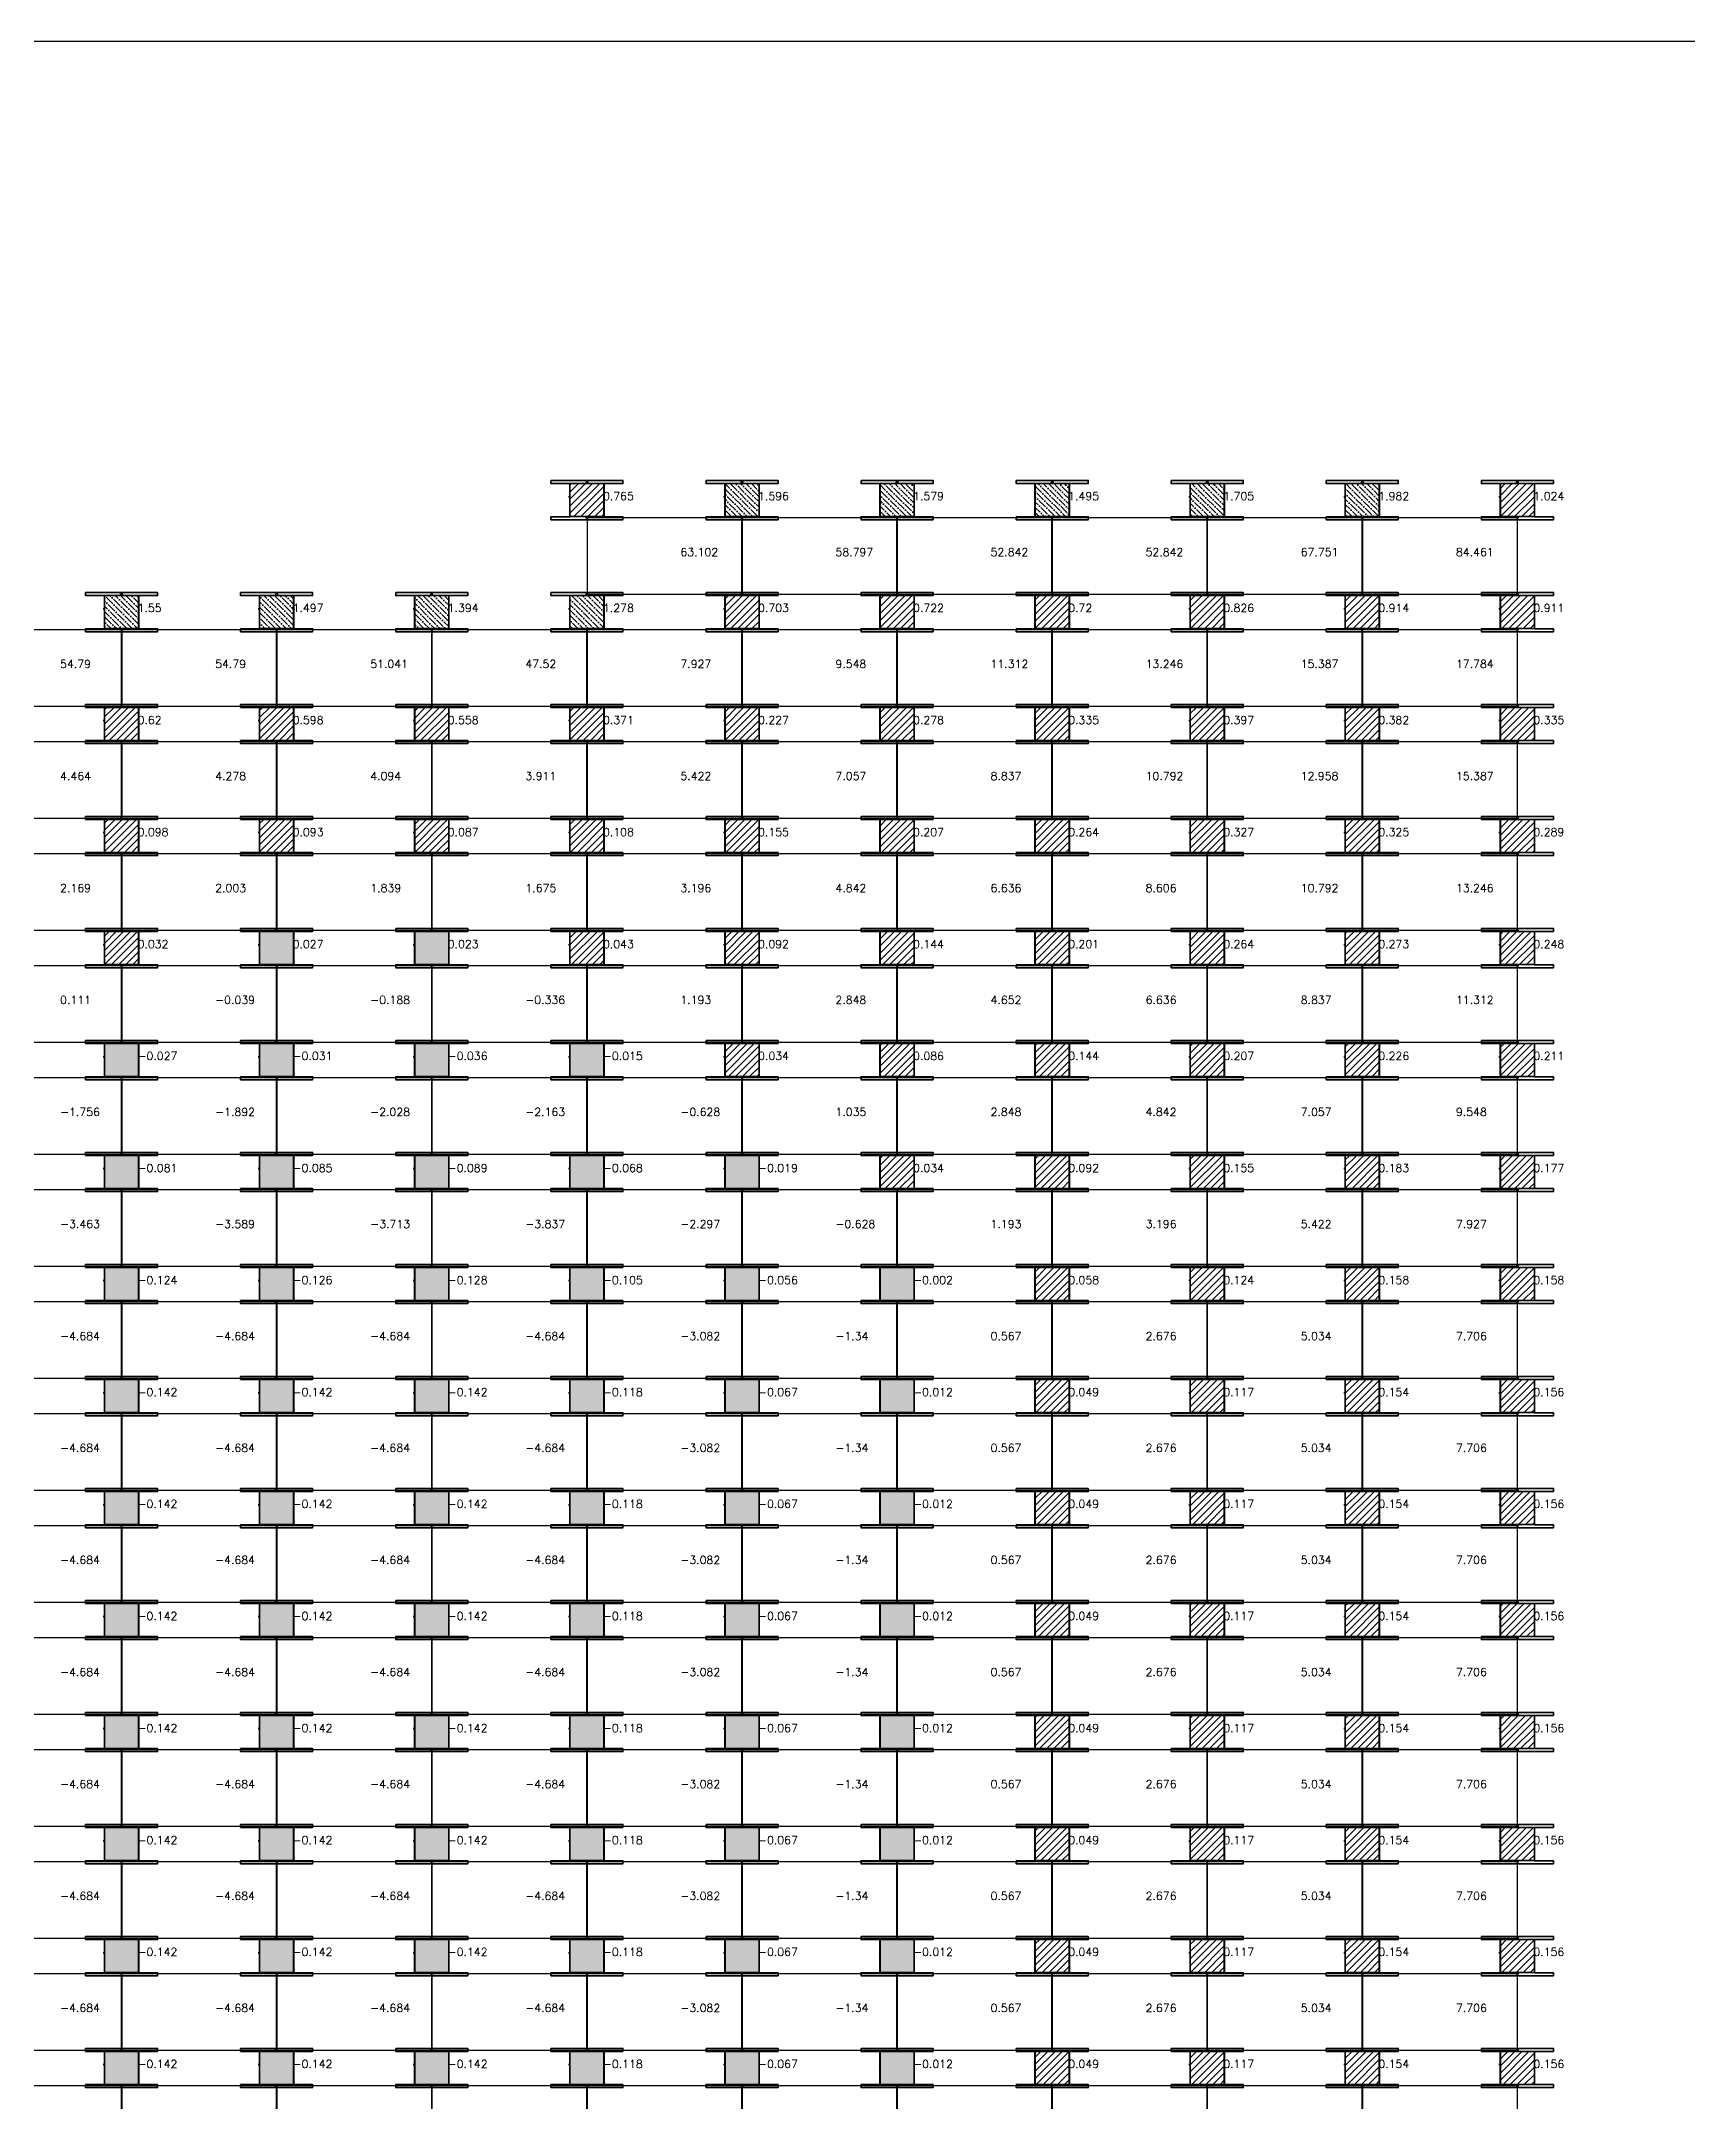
# Model space of a CAD drawing. Header units: inches. Extents: x 8143 to 14350, y 5679 to 7733.
# Drawn here: x 10761 to 11584, y 6703 to 7733 of the extents above; entities that cross this region are included whole.
import ezdxf

# ---------------------------------------------------------------- set-up
doc = ezdxf.new("R2010")
doc.units = ezdxf.units.IN
doc.header["$LTSCALE"] = 50
doc.header["$MEASUREMENT"] = 0
for name, color, linetype, lineweight in [('E-PANELS', 140, 'Continuous', 30), ('E2-ECOFEET', 254, 'Continuous', 35), ('E3-ECOFEET', 254, 'Continuous', 35), ('HATCH 1', 5, 'Continuous', 35), ('HATCH 2', 140, 'Continuous', 35), ('HATCH 7', 20, 'Continuous', 35)]:
    doc.layers.add(name, color=color, linetype=linetype, lineweight=lineweight)
doc.layers.add('EF3 TEXT', color=7, linetype='Continuous', plot=False)
doc.layers.add('IFI PERIMETER', color=231, linetype='FENCE', plot=False)
doc.layers.get('E2-ECOFEET').off()
doc.styles.add('mytext', font='romans.shx')
doc.styles.get("Standard").update_dxf_attribs({"font": 'arial.ttf'})
doc.linetypes.add('FENCE', pattern='A,0.5,-0.1,["X",Standard,S=0.1,R=0,X=-0.035,Y=-0.05],-0.1', length=0.7)

# ---------------------------------------------------------------- blocks, each defined once
blk = doc.blocks.new('EF3_HATCH_2')
at = {"layer": 'HATCH 2'}
h = blk.add_hatch(dxfattribs=at)
h.set_pattern_fill('ANSI36', color=256, scale=15, angle=90)
h.set_pattern_definition([(135, (-119.168, -90.9187), (-3.64602, 0.994369), [4.6875, -0.9375, 0, -0.9375])])
h.paths.add_polyline_path([(-8.5, -8.25), (8.5, -8.25), (8.5, 8.25), (-8.5, 8.25)])
blk.add_lwpolyline([(-8.5, -8.25), (8.5, -8.25), (8.5, 8.25), (-8.5, 8.25)], close=True, dxfattribs=at)
blk = doc.blocks.new('EF3_HATCH_1')
at = {"layer": 'HATCH 1'}
h = blk.add_hatch(dxfattribs=at)
h.set_pattern_fill('ANSI31', color=256, scale=20)
h.set_pattern_definition([(45, (-119.168, -90.9187), (-1.767767, 1.767767), [])])
h.paths.add_polyline_path([(-8.5, -8.25), (8.5, -8.25), (8.5, 8.25), (-8.5, 8.25)])
blk.add_lwpolyline([(-8.5, -8.25), (8.5, -8.25), (8.5, 8.25), (-8.5, 8.25)], close=True, dxfattribs=at)
blk = doc.blocks.new('EF3_HATCH_7')
at = {"layer": 'HATCH 7'}
h = blk.add_hatch(color=256, dxfattribs=at)
h.dxf.hatch_style = 1
h.paths.add_polyline_path([(-8.5, -8.25), (8.5, -8.25), (8.5, 8.25), (-8.5, 8.25)])
blk.add_lwpolyline([(-8.5, -8.25), (8.5, -8.25), (8.5, 8.25), (-8.5, 8.25)], close=True, dxfattribs=at)
blk = doc.blocks.new('ET 335W 10DEG')
at = {"layer": 'E-PANELS'}
blk.add_lwpolyline([(0, 0), (77.01, 0), (77.01, -38.48), (0, -38.48)], close=True, dxfattribs=at)
blk = doc.blocks.new('EF3')
at = {"layer": 'E3-ECOFEET', "color": 5}
for points in [[(0, 0), (0, -1.5), (9.4, -1.5), (9.4, -18.1), (0, -18.1), (0, -19.6), (36, -19.6), (36, -18.1), (26.6, -18.1), (26.6, -1.5), (36, -1.5), (36, 0), (0, 0)], [(8.8, -8.1), (8.9, -8.1)]]:
    blk.add_lwpolyline(points, dxfattribs=at)
at = {"layer": 'E3-ECOFEET'}
for points in [[(17.2, -1), (17.8, -1), (17.8, -0.5)], [(18.2, -0.5), (18.2, -1), (18.8, -1)], [(17.2, -18.5), (17.8, -18.5), (17.8, -19)], [(18.2, -19), (18.2, -18.5), (18.8, -18.5)]]:
    blk.add_lwpolyline(points, dxfattribs=at)

msp = doc.modelspace()

# ---------------------------------------------------------------- linework, layer by layer
at = {"layer": 'IFI PERIMETER'}
msp.add_lwpolyline([(8143.4, 7732.5), (14350, 7732.5), (14350, 5922.2), (8143.4, 5922.2)], close=True, dxfattribs=at)

# ---------------------------------------------------------------- block references
at = {"layer": 'E-PANELS'}
for p in [(11033.8, 7494.5), (11111.3, 7494.5), (11188.8, 7494.5), (11266.3, 7494.5), (11343.8, 7494.5), (11421.4, 7494.5), (10723.8, 7438.5), (10801.3, 7438.5), (10878.8, 7438.5), (10956.3, 7438.5), (11033.8, 7438.5), (11111.3, 7438.5), (11188.8, 7438.5), (11266.3, 7438.5), (11343.8, 7438.5), (11421.4, 7438.5), (10723.8, 7382.5), (10801.3, 7382.5), (10878.8, 7382.5), (10956.3, 7382.5), (11033.8, 7382.5), (11111.3, 7382.5), (11188.8, 7382.5), (11266.3, 7382.5), (11343.8, 7382.5), (11421.4, 7382.5), (10723.8, 7326.6), (10801.3, 7326.6), (10878.8, 7326.6), (10956.3, 7326.6), (11033.8, 7326.6), (11111.3, 7326.6), (11188.8, 7326.6), (11266.3, 7326.6), (11343.8, 7326.6), (11421.4, 7326.6), (10723.8, 7270.6), (10801.3, 7270.6), (10878.8, 7270.6), (10956.3, 7270.6), (11033.8, 7270.6), (11111.3, 7270.6), (11188.8, 7270.6), (11266.3, 7270.6), (11343.8, 7270.6), (11421.4, 7270.6), (10723.8, 7214.6), (10801.3, 7214.6), (10878.8, 7214.6), (10956.3, 7214.6), (11033.8, 7214.6), (11111.3, 7214.6), (11188.8, 7214.6), (11266.3, 7214.6), (11343.8, 7214.6), (11421.4, 7214.6), (10723.8, 7158.6), (10801.3, 7158.6), (10878.8, 7158.6), (10956.3, 7158.6), (11033.8, 7158.6), (11111.3, 7158.6), (11188.8, 7158.6), (11266.3, 7158.6), (11343.8, 7158.6), (11421.4, 7158.6), (10723.8, 7102.7), (10801.3, 7102.7), (10878.8, 7102.7), (10956.3, 7102.7), (11033.8, 7102.7), (11111.3, 7102.7), (11188.8, 7102.7), (11266.3, 7102.7), (11343.8, 7102.7), (11421.4, 7102.7), (10723.8, 7046.7), (10801.3, 7046.7), (10878.8, 7046.7), (10956.3, 7046.7), (11033.8, 7046.7), (11111.3, 7046.7), (11188.8, 7046.7), (11266.3, 7046.7), (11343.8, 7046.7), (11421.4, 7046.7), (10723.8, 6990.7), (10801.3, 6990.7), (10878.8, 6990.7), (10956.3, 6990.7), (11033.8, 6990.7), (11111.3, 6990.7), (11188.8, 6990.7), (11266.3, 6990.7), (11343.8, 6990.7), (11421.4, 6990.7), (10723.8, 6934.7), (10801.3, 6934.7), (10878.8, 6934.7), (10956.3, 6934.7), (11033.8, 6934.7), (11111.3, 6934.7), (11188.8, 6934.7), (11266.3, 6934.7), (11343.8, 6934.7), (11421.4, 6934.7), (10723.8, 6878.8), (10801.3, 6878.8), (10878.8, 6878.8), (10956.3, 6878.8), (11033.8, 6878.8), (11111.3, 6878.8), (11188.8, 6878.8), (11266.3, 6878.8), (11343.8, 6878.8), (11421.4, 6878.8), (10723.8, 6822.8), (10801.3, 6822.8), (10878.8, 6822.8), (10956.3, 6822.8), (11033.8, 6822.8), (11111.3, 6822.8), (11188.8, 6822.8), (11266.3, 6822.8), (11343.8, 6822.8), (11421.4, 6822.8), (10723.8, 6766.8), (10801.3, 6766.8), (10878.8, 6766.8), (10956.3, 6766.8), (11033.8, 6766.8), (11111.3, 6766.8), (11188.8, 6766.8), (11266.3, 6766.8), (11343.8, 6766.8), (11421.4, 6766.8), (10723.8, 6710.8), (10801.3, 6710.8), (10878.8, 6710.8), (10956.3, 6710.8), (11033.8, 6710.8), (11111.3, 6710.8), (11188.8, 6710.8), (11266.3, 6710.8), (11343.8, 6710.8), (11421.4, 6710.8)]:
    msp.add_blockref('ET 335W 10DEG', p, dxfattribs=at)
at = {"layer": 'E2-ECOFEET'}
for p in [(11015.6, 7513), (11093.1, 7513), (11170.6, 7513), (11248.1, 7513), (11325.6, 7513), (11403.1, 7513), (11480.6, 7513), (10783, 7457), (10860.5, 7457), (10938, 7457), (11015.6, 7457), (11093.1, 7457), (11170.6, 7457), (11248.1, 7457), (11325.6, 7457), (11403.1, 7457), (11480.6, 7457), (10783, 7401.1), (10860.5, 7401.1), (10938, 7401.1), (11015.6, 7401.1), (11093.1, 7401.1), (11170.6, 7401.1), (11248.1, 7401.1), (11325.6, 7401.1), (11403.1, 7401.1), (11480.6, 7401.1), (10783, 7345.1), (10860.5, 7345.1), (10938, 7345.1), (11015.6, 7345.1), (11093.1, 7345.1), (11170.6, 7345.1), (11248.1, 7345.1), (11325.6, 7345.1), (11403.1, 7345.1), (11480.6, 7345.1), (10783, 7289.1), (10860.5, 7289.1), (10938, 7289.1), (11015.6, 7289.1), (11093.1, 7289.1), (11170.6, 7289.1), (11248.1, 7289.1), (11325.6, 7289.1), (11403.1, 7289.1), (11480.6, 7289.1), (10783, 7233.1), (10860.5, 7233.1), (10938, 7233.1), (11015.6, 7233.1), (11093.1, 7233.1), (11170.6, 7233.1), (11248.1, 7233.1), (11325.6, 7233.1), (11403.1, 7233.1), (11480.6, 7233.1), (10783, 7177.2), (10860.5, 7177.2), (10938, 7177.2), (11015.6, 7177.2), (11093.1, 7177.2), (11170.6, 7177.2), (11248.1, 7177.2), (11325.6, 7177.2), (11403.1, 7177.2), (11480.6, 7177.2), (10783, 7121.2), (10860.5, 7121.2), (10938, 7121.2), (11015.6, 7121.2), (11093.1, 7121.2), (11170.6, 7121.2), (11248.1, 7121.2), (11325.6, 7121.2), (11403.1, 7121.2), (11480.6, 7121.2), (10783, 7065.2), (10860.5, 7065.2), (10938, 7065.2), (11015.6, 7065.2), (11093.1, 7065.2), (11170.6, 7065.2), (11248.1, 7065.2), (11325.6, 7065.2), (11403.1, 7065.2), (11480.6, 7065.2), (10783, 7009.2), (10860.5, 7009.2), (10938, 7009.2), (11015.6, 7009.2), (11093.1, 7009.2), (11170.6, 7009.2), (11248.1, 7009.2), (11325.6, 7009.2), (11403.1, 7009.2), (11480.6, 7009.2), (10783, 6953.3), (10860.5, 6953.3), (10938, 6953.3), (11015.6, 6953.3), (11093.1, 6953.3), (11170.6, 6953.3), (11248.1, 6953.3), (11325.6, 6953.3), (11403.1, 6953.3), (11480.6, 6953.3), (10783, 6897.3), (10860.5, 6897.3), (10938, 6897.3), (11015.6, 6897.3), (11093.1, 6897.3), (11170.6, 6897.3), (11248.1, 6897.3), (11325.6, 6897.3), (11403.1, 6897.3), (11480.6, 6897.3), (10783, 6841.3), (10860.5, 6841.3), (10938, 6841.3), (11015.6, 6841.3), (11093.1, 6841.3), (11170.6, 6841.3), (11248.1, 6841.3), (11325.6, 6841.3), (11403.1, 6841.3), (11480.6, 6841.3), (10783, 6785.3), (10860.5, 6785.3), (10938, 6785.3), (11015.6, 6785.3), (11093.1, 6785.3), (11170.6, 6785.3), (11248.1, 6785.3), (11325.6, 6785.3), (11403.1, 6785.3), (11480.6, 6785.3), (10783, 6729.4), (10860.5, 6729.4), (10938, 6729.4), (11015.6, 6729.4), (11093.1, 6729.4), (11170.6, 6729.4), (11248.1, 6729.4), (11325.6, 6729.4), (11403.1, 6729.4), (11480.6, 6729.4)]:
    msp.add_blockref('EF3', p, dxfattribs=at)
at = {"layer": 'HATCH 1'}
for p in [(11033.6, 7503.2), (11498.6, 7503.2), (11111.1, 7447.3), (11188.6, 7447.3), (11266.1, 7447.3), (11343.6, 7447.3), (11421.1, 7447.3), (11498.6, 7447.3), (10801, 7391.3), (10878.5, 7391.3), (10956, 7391.3), (11033.6, 7391.3), (11111.1, 7391.3), (11188.6, 7391.3), (11266.1, 7391.3), (11343.6, 7391.3), (11421.1, 7391.3), (11498.6, 7391.3), (10801, 7335.3), (10878.5, 7335.3), (10956, 7335.3), (11033.6, 7335.3), (11111.1, 7335.3), (11188.6, 7335.3), (11266.1, 7335.3), (11343.6, 7335.3), (11421.1, 7335.3), (11498.6, 7335.3), (10801, 7279.3), (11033.6, 7279.3), (11111.1, 7279.3), (11188.6, 7279.3), (11266.1, 7279.3), (11343.6, 7279.3), (11421.1, 7279.3), (11498.6, 7279.3), (11111.1, 7223.4), (11188.6, 7223.4), (11266.1, 7223.4), (11343.6, 7223.4), (11421.1, 7223.4), (11498.6, 7223.4), (11188.6, 7167.4), (11266.1, 7167.4), (11343.6, 7167.4), (11421.1, 7167.4), (11498.6, 7167.4), (11266.1, 7111.4), (11343.6, 7111.4), (11421.1, 7111.4), (11498.6, 7111.4), (11266.1, 7055.4), (11343.6, 7055.4), (11421.1, 7055.4), (11498.6, 7055.4), (11266.1, 6999.5), (11343.6, 6999.5), (11421.1, 6999.5), (11498.6, 6999.5), (11266.1, 6943.5), (11343.6, 6943.5), (11421.1, 6943.5), (11498.6, 6943.5), (11266.1, 6887.5), (11343.6, 6887.5), (11421.1, 6887.5), (11498.6, 6887.5), (11266.1, 6831.5), (11343.6, 6831.5), (11421.1, 6831.5), (11498.6, 6831.5), (11266.1, 6775.6), (11343.6, 6775.6), (11421.1, 6775.6), (11498.6, 6775.6), (11266.1, 6719.6), (11343.6, 6719.6), (11421.1, 6719.6), (11498.6, 6719.6)]:
    msp.add_blockref('EF3_HATCH_1', p, dxfattribs=at)
at = {"layer": 'HATCH 2'}
for p in [(11111.1, 7503.2), (11188.6, 7503.2), (11266.1, 7503.2), (11343.6, 7503.2), (11421.1, 7503.2), (10801, 7447.3), (10878.5, 7447.3), (10956, 7447.3), (11033.6, 7447.3)]:
    msp.add_blockref('EF3_HATCH_2', p, dxfattribs=at)
at = {"layer": 'HATCH 7'}
for p in [(10878.5, 7279.3), (10956, 7279.3), (10801, 7223.4), (10878.5, 7223.4), (10956, 7223.4), (11033.6, 7223.4), (10801, 7167.4), (10878.5, 7167.4), (10956, 7167.4), (11033.6, 7167.4), (11111.1, 7167.4), (10801, 7111.4), (10878.5, 7111.4), (10956, 7111.4), (11033.6, 7111.4), (11111.1, 7111.4), (11188.6, 7111.4), (10801, 7055.4), (10878.5, 7055.4), (10956, 7055.4), (11033.6, 7055.4), (11111.1, 7055.4), (11188.6, 7055.4), (10801, 6999.5), (10878.5, 6999.5), (10956, 6999.5), (11033.6, 6999.5), (11111.1, 6999.5), (11188.6, 6999.5), (10801, 6943.5), (10878.5, 6943.5), (10956, 6943.5), (11033.6, 6943.5), (11111.1, 6943.5), (11188.6, 6943.5), (10801, 6887.5), (10878.5, 6887.5), (10956, 6887.5), (11033.6, 6887.5), (11111.1, 6887.5), (11188.6, 6887.5), (10801, 6831.5), (10878.5, 6831.5), (10956, 6831.5), (11033.6, 6831.5), (11111.1, 6831.5), (11188.6, 6831.5), (10801, 6775.6), (10878.5, 6775.6), (10956, 6775.6), (11033.6, 6775.6), (11111.1, 6775.6), (11188.6, 6775.6), (10801, 6719.6), (10878.5, 6719.6), (10956, 6719.6), (11033.6, 6719.6), (11111.1, 6719.6), (11188.6, 6719.6)]:
    msp.add_blockref('EF3_HATCH_7', p, dxfattribs=at)

# ---------------------------------------------------------------- texts
at = {"layer": 'EF3 TEXT', "style": 'mytext'}
for s, p in [('0.765', (11041.6, 7503.2)), ('1.596', (11119.1, 7503.2)), ('1.579', (11196.6, 7503.2)), ('1.495', (11274.1, 7503.2)), ('1.705', (11351.6, 7503.2)), ('1.982', (11429.1, 7503.2)), ('1.024', (11506.6, 7503.2)), ('63.102', (11080.3, 7475.2)), ('58.797', (11157.8, 7475.2)), ('52.842', (11235.3, 7475.2)), ('52.842', (11312.8, 7475.2)), ('67.751', (11390.3, 7475.2)), ('84.461', (11467.9, 7475.2)), ('1.55', (10809, 7447.3)), ('1.497', (10886.5, 7447.3)), ('1.394', (10964, 7447.3)), ('1.278', (11041.6, 7447.3)), ('0.703', (11119.1, 7447.3)), ('0.722', (11196.6, 7447.3)), ('0.72', (11274.1, 7447.3)), ('0.826', (11351.6, 7447.3)), ('0.914', (11429.1, 7447.3)), ('0.911', (11506.6, 7447.3)), ('54.79', (10770.3, 7419.3)), ('54.79', (10847.8, 7419.3)), ('51.041', (10925.3, 7419.3)), ('47.52', (11002.8, 7419.3)), ('7.927', (11080.3, 7419.3)), ('9.548', (11157.8, 7419.3)), ('11.312', (11235.3, 7419.3)), ('13.246', (11312.8, 7419.3)), ('15.387', (11390.3, 7419.3)), ('17.784', (11467.9, 7419.3)), ('0.62', (10809, 7391.3)), ('0.598', (10886.5, 7391.3)), ('0.558', (10964, 7391.3)), ('0.371', (11041.6, 7391.3)), ('0.227', (11119.1, 7391.3)), ('0.278', (11196.6, 7391.3)), ('0.335', (11274.1, 7391.3)), ('0.397', (11351.6, 7391.3)), ('0.382', (11429.1, 7391.3)), ('0.335', (11506.6, 7391.3)), ('4.464', (10770.3, 7363.3)), ('4.278', (10847.8, 7363.3)), ('4.094', (10925.3, 7363.3)), ('3.911', (11002.8, 7363.3)), ('5.422', (11080.3, 7363.3)), ('7.057', (11157.8, 7363.3)), ('8.837', (11235.3, 7363.3)), ('10.792', (11312.8, 7363.3)), ('12.958', (11390.3, 7363.3)), ('15.387', (11467.9, 7363.3)), ('0.098', (10809, 7335.3)), ('0.093', (10886.5, 7335.3)), ('0.087', (10964, 7335.3)), ('0.108', (11041.6, 7335.3)), ('0.155', (11119.1, 7335.3)), ('0.207', (11196.6, 7335.3)), ('0.264', (11274.1, 7335.3)), ('0.327', (11351.6, 7335.3)), ('0.325', (11429.1, 7335.3)), ('0.289', (11506.6, 7335.3)), ('2.169', (10770.3, 7307.3)), ('2.003', (10847.8, 7307.3)), ('1.839', (10925.3, 7307.3)), ('1.675', (11002.8, 7307.3)), ('3.196', (11080.3, 7307.3)), ('4.842', (11157.8, 7307.3)), ('6.636', (11235.3, 7307.3)), ('8.606', (11312.8, 7307.3)), ('10.792', (11390.3, 7307.3)), ('13.246', (11467.9, 7307.3)), ('0.032', (10809, 7279.3)), ('0.027', (10886.5, 7279.3)), ('0.023', (10964, 7279.3)), ('0.043', (11041.6, 7279.3)), ('0.092', (11119.1, 7279.3)), ('0.144', (11196.6, 7279.3)), ('0.201', (11274.1, 7279.3)), ('0.264', (11351.6, 7279.3)), ('0.273', (11429.1, 7279.3)), ('0.248', (11506.6, 7279.3)), ('0.111', (10770.3, 7251.4)), ('-0.039', (10847.8, 7251.4)), ('-0.188', (10925.3, 7251.4)), ('-0.336', (11002.8, 7251.4)), ('1.193', (11080.3, 7251.4)), ('2.848', (11157.8, 7251.4)), ('4.652', (11235.3, 7251.4)), ('6.636', (11312.8, 7251.4)), ('8.837', (11390.3, 7251.4)), ('11.312', (11467.9, 7251.4)), ('-0.027', (10809, 7223.4)), ('-0.031', (10886.5, 7223.4)), ('-0.036', (10964, 7223.4)), ('-0.015', (11041.6, 7223.4)), ('0.034', (11119.1, 7223.4)), ('0.086', (11196.6, 7223.4)), ('0.144', (11274.1, 7223.4)), ('0.207', (11351.6, 7223.4)), ('0.226', (11429.1, 7223.4)), ('0.211', (11506.6, 7223.4)), ('-1.756', (10770.3, 7195.4)), ('-1.892', (10847.8, 7195.4)), ('-2.028', (10925.3, 7195.4)), ('-2.163', (11002.8, 7195.4)), ('-0.628', (11080.3, 7195.4)), ('1.035', (11157.8, 7195.4)), ('2.848', (11235.3, 7195.4)), ('4.842', (11312.8, 7195.4)), ('7.057', (11390.3, 7195.4)), ('9.548', (11467.9, 7195.4)), ('-0.081', (10809, 7167.4)), ('-0.085', (10886.5, 7167.4)), ('-0.089', (10964, 7167.4)), ('-0.068', (11041.6, 7167.4)), ('-0.019', (11119.1, 7167.4)), ('0.034', (11196.6, 7167.4)), ('0.092', (11274.1, 7167.4)), ('0.155', (11351.6, 7167.4)), ('0.183', (11429.1, 7167.4)), ('0.177', (11506.6, 7167.4)), ('-3.463', (10770.3, 7139.4)), ('-3.589', (10847.8, 7139.4)), ('-3.713', (10925.3, 7139.4)), ('-3.837', (11002.8, 7139.4)), ('-2.297', (11080.3, 7139.4)), ('-0.628', (11157.8, 7139.4)), ('1.193', (11235.3, 7139.4)), ('3.196', (11312.8, 7139.4)), ('5.422', (11390.3, 7139.4)), ('7.927', (11467.9, 7139.4)), ('-0.124', (10809, 7111.4)), ('-0.126', (10886.5, 7111.4)), ('-0.128', (10964, 7111.4)), ('-0.105', (11041.6, 7111.4)), ('-0.056', (11119.1, 7111.4)), ('-0.002', (11196.6, 7111.4)), ('0.058', (11274.1, 7111.4)), ('0.124', (11351.6, 7111.4)), ('0.158', (11429.1, 7111.4)), ('0.158', (11506.6, 7111.4)), ('-4.684', (10770.3, 7083.4)), ('-4.684', (10847.8, 7083.4)), ('-4.684', (10925.3, 7083.4)), ('-4.684', (11002.8, 7083.4)), ('-3.082', (11080.3, 7083.4)), ('-1.34', (11157.8, 7083.4)), ('0.567', (11235.3, 7083.4)), ('2.676', (11312.8, 7083.4)), ('5.034', (11390.3, 7083.4)), ('7.706', (11467.9, 7083.4)), ('-0.142', (10809, 7055.4)), ('-0.142', (10886.5, 7055.4)), ('-0.142', (10964, 7055.4)), ('-0.118', (11041.6, 7055.4)), ('-0.067', (11119.1, 7055.4)), ('-0.012', (11196.6, 7055.4)), ('0.049', (11274.1, 7055.4)), ('0.117', (11351.6, 7055.4)), ('0.154', (11429.1, 7055.4)), ('0.156', (11506.6, 7055.4)), ('-4.684', (10770.3, 7027.5)), ('-4.684', (10847.8, 7027.5)), ('-4.684', (10925.3, 7027.5)), ('-4.684', (11002.8, 7027.5)), ('-3.082', (11080.3, 7027.5)), ('-1.34', (11157.8, 7027.5)), ('0.567', (11235.3, 7027.5)), ('2.676', (11312.8, 7027.5)), ('5.034', (11390.3, 7027.5)), ('7.706', (11467.9, 7027.5)), ('-0.142', (10809, 6999.5)), ('-0.142', (10886.5, 6999.5)), ('-0.142', (10964, 6999.5)), ('-0.118', (11041.6, 6999.5)), ('-0.067', (11119.1, 6999.5)), ('-0.012', (11196.6, 6999.5)), ('0.049', (11274.1, 6999.5)), ('0.117', (11351.6, 6999.5)), ('0.154', (11429.1, 6999.5)), ('0.156', (11506.6, 6999.5)), ('-4.684', (10770.3, 6971.5)), ('-4.684', (10847.8, 6971.5)), ('-4.684', (10925.3, 6971.5)), ('-4.684', (11002.8, 6971.5)), ('-3.082', (11080.3, 6971.5)), ('-1.34', (11157.8, 6971.5)), ('0.567', (11235.3, 6971.5)), ('2.676', (11312.8, 6971.5)), ('5.034', (11390.3, 6971.5)), ('7.706', (11467.9, 6971.5)), ('-0.142', (10809, 6943.5)), ('-0.142', (10886.5, 6943.5)), ('-0.142', (10964, 6943.5)), ('-0.118', (11041.6, 6943.5)), ('-0.067', (11119.1, 6943.5)), ('-0.012', (11196.6, 6943.5)), ('0.049', (11274.1, 6943.5)), ('0.117', (11351.6, 6943.5)), ('0.154', (11429.1, 6943.5)), ('0.156', (11506.6, 6943.5)), ('-4.684', (10770.3, 6915.5)), ('-4.684', (10847.8, 6915.5)), ('-4.684', (10925.3, 6915.5)), ('-4.684', (11002.8, 6915.5)), ('-3.082', (11080.3, 6915.5)), ('-1.34', (11157.8, 6915.5)), ('0.567', (11235.3, 6915.5)), ('2.676', (11312.8, 6915.5)), ('5.034', (11390.3, 6915.5)), ('7.706', (11467.9, 6915.5)), ('-0.142', (10809, 6887.5)), ('-0.142', (10886.5, 6887.5)), ('-0.142', (10964, 6887.5)), ('-0.118', (11041.6, 6887.5)), ('-0.067', (11119.1, 6887.5)), ('-0.012', (11196.6, 6887.5)), ('0.049', (11274.1, 6887.5)), ('0.117', (11351.6, 6887.5)), ('0.154', (11429.1, 6887.5)), ('0.156', (11506.6, 6887.5)), ('-4.684', (10770.3, 6859.5)), ('-4.684', (10847.8, 6859.5)), ('-4.684', (10925.3, 6859.5)), ('-4.684', (11002.8, 6859.5)), ('-3.082', (11080.3, 6859.5)), ('-1.34', (11157.8, 6859.5)), ('0.567', (11235.3, 6859.5)), ('2.676', (11312.8, 6859.5)), ('5.034', (11390.3, 6859.5)), ('7.706', (11467.9, 6859.5)), ('-0.142', (10809, 6831.5)), ('-0.142', (10886.5, 6831.5)), ('-0.142', (10964, 6831.5)), ('-0.118', (11041.6, 6831.5)), ('-0.067', (11119.1, 6831.5)), ('-0.012', (11196.6, 6831.5)), ('0.049', (11274.1, 6831.5)), ('0.117', (11351.6, 6831.5)), ('0.154', (11429.1, 6831.5)), ('0.156', (11506.6, 6831.5)), ('-4.684', (10770.3, 6803.6)), ('-4.684', (10847.8, 6803.6)), ('-4.684', (10925.3, 6803.6)), ('-4.684', (11002.8, 6803.6)), ('-3.082', (11080.3, 6803.6)), ('-1.34', (11157.8, 6803.6)), ('0.567', (11235.3, 6803.6)), ('2.676', (11312.8, 6803.6)), ('5.034', (11390.3, 6803.6)), ('7.706', (11467.9, 6803.6)), ('-0.142', (10809, 6775.6)), ('-0.142', (10886.5, 6775.6)), ('-0.142', (10964, 6775.6)), ('-0.118', (11041.6, 6775.6)), ('-0.067', (11119.1, 6775.6)), ('-0.012', (11196.6, 6775.6)), ('0.049', (11274.1, 6775.6)), ('0.117', (11351.6, 6775.6)), ('0.154', (11429.1, 6775.6)), ('0.156', (11506.6, 6775.6)), ('-4.684', (10770.3, 6747.6)), ('-4.684', (10847.8, 6747.6)), ('-4.684', (10925.3, 6747.6)), ('-4.684', (11002.8, 6747.6)), ('-3.082', (11080.3, 6747.6)), ('-1.34', (11157.8, 6747.6)), ('0.567', (11235.3, 6747.6)), ('2.676', (11312.8, 6747.6)), ('5.034', (11390.3, 6747.6)), ('7.706', (11467.9, 6747.6)), ('-0.142', (10809, 6719.6)), ('-0.142', (10886.5, 6719.6)), ('-0.142', (10964, 6719.6)), ('-0.118', (11041.6, 6719.6)), ('-0.067', (11119.1, 6719.6)), ('-0.012', (11196.6, 6719.6)), ('0.049', (11274.1, 6719.6)), ('0.117', (11351.6, 6719.6)), ('0.154', (11429.1, 6719.6)), ('0.156', (11506.6, 6719.6))]:
    msp.add_text(s, height=4, dxfattribs=at).set_placement(p)

doc.saveas('drawing.dxf')
